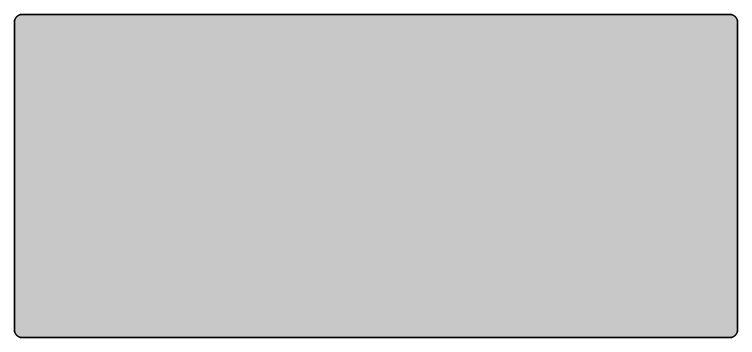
# Model space of a CAD drawing. Header units: millimetres. Extents: x -62 to 3136, y -1298 to 740.
# Drawn here: x -62 to 1838, y -1298 to -448 of the extents above; entities that cross this region are included whole.
import ezdxf

# ---------------------------------------------------------------- set-up
doc = ezdxf.new("R2010")
doc.units = ezdxf.units.MM
doc.layers.add('Blocks', color=7, linetype='Continuous')
doc.layers.add('Blocks$Fill', color=7, linetype='Continuous', true_color=0xffffff)
doc.layers.add('Blocks$Inner', color=7, linetype='Continuous', lineweight=25, true_color=0x007f00)
doc.layers.add('Blocks$Outline', color=7, linetype='Continuous', lineweight=35, true_color=0xff3f3f)

# ---------------------------------------------------------------- blocks, each defined once
blk = doc.blocks.new('Pyramid 02 Dining Table Top')
at = {"layer": 'Blocks$Fill'}
blk.add_hatch(color=256, dxfattribs=at).paths.add_polyline_path([(20, 425), (1880, 425), (1880.7, 425), (1881.3, 425), (1882, 424.9), (1882.6, 424.8), (1883.3, 424.7), (1883.9, 424.6), (1884.5, 424.5), (1885.2, 424.3), (1885.8, 424.1), (1886.4, 423.9), (1887, 423.7), (1887.6, 423.5), (1888.2, 423.2), (1888.8, 422.9), (1889.4, 422.6), (1890, 422.3), (1890.6, 422), (1891.1, 421.6), (1891.7, 421.2), (1892.2, 420.8), (1892.7, 420.4), (1893.2, 420), (1893.7, 419.6), (1894.1, 419.1), (1894.6, 418.7), (1895, 418.2), (1895.4, 417.7), (1895.8, 417.2), (1896.2, 416.7), (1896.6, 416.1), (1897, 415.6), (1897.3, 415), (1897.6, 414.4), (1897.9, 413.8), (1898.2, 413.2), (1898.5, 412.6), (1898.7, 412), (1898.9, 411.4), (1899.1, 410.8), (1899.3, 410.2), (1899.5, 409.5), (1899.6, 408.9), (1899.7, 408.3), (1899.8, 407.6), (1899.9, 407), (1900, 406.3), (1900, 405.7), (1900, 405), (1900, -405), (1900, -405.7), (1900, -406.3), (1899.9, -407), (1899.8, -407.6), (1899.7, -408.3), (1899.6, -408.9), (1899.5, -409.5), (1899.3, -410.2), (1899.1, -410.8), (1898.9, -411.4), (1898.7, -412), (1898.5, -412.6), (1898.2, -413.2), (1897.9, -413.8), (1897.6, -414.4), (1897.3, -415), (1897, -415.6), (1896.6, -416.1), (1896.2, -416.7), (1895.8, -417.2), (1895.4, -417.7), (1895, -418.2), (1894.6, -418.7), (1894.1, -419.1), (1893.7, -419.6), (1893.2, -420), (1892.7, -420.4), (1892.2, -420.8), (1891.7, -421.2), (1891.1, -421.6), (1890.6, -422), (1890, -422.3), (1889.4, -422.6), (1888.8, -422.9), (1888.2, -423.2), (1887.6, -423.5), (1887, -423.7), (1886.4, -423.9), (1885.8, -424.1), (1885.2, -424.3), (1884.5, -424.5), (1883.9, -424.6), (1883.3, -424.7), (1882.6, -424.8), (1882, -424.9), (1881.3, -425), (1880.7, -425), (1880, -425), (20, -425), (19.3, -425), (18.7, -425), (18, -424.9), (17.4, -424.8), (16.7, -424.7), (16.1, -424.6), (15.5, -424.5), (14.8, -424.3), (14.2, -424.1), (13.6, -423.9), (13, -423.7), (12.4, -423.5), (11.8, -423.2), (11.2, -422.9), (10.6, -422.6), (10, -422.3), (9.4, -422), (8.9, -421.6), (8.3, -421.2), (7.8, -420.8), (7.3, -420.4), (6.8, -420), (6.3, -419.6), (5.9, -419.1), (5.4, -418.7), (5, -418.2), (4.6, -417.7), (4.2, -417.2), (3.8, -416.7), (3.4, -416.1), (3, -415.6), (2.7, -415), (2.4, -414.4), (2.1, -413.8), (1.8, -413.2), (1.5, -412.6), (1.3, -412), (1.1, -411.4), (0.9, -410.8), (0.7, -410.2), (0.5, -409.5), (0.4, -408.9), (0.3, -408.3), (0.2, -407.6), (0.1, -407), (0, -406.3), (0, -405.7), (0, -405), (0, 405), (0, 405.7), (0, 406.3), (0.1, 407), (0.2, 407.6), (0.3, 408.3), (0.4, 408.9), (0.5, 409.5), (0.7, 410.2), (0.9, 410.8), (1.1, 411.4), (1.3, 412), (1.5, 412.6), (1.8, 413.2), (2.1, 413.8), (2.4, 414.4), (2.7, 415), (3, 415.6), (3.4, 416.1), (3.8, 416.7), (4.2, 417.2), (4.6, 417.7), (5, 418.2), (5.4, 418.7), (5.9, 419.1), (6.3, 419.6), (6.8, 420), (7.3, 420.4), (7.8, 420.8), (8.3, 421.2), (8.9, 421.6), (9.4, 422), (10, 422.3), (10.6, 422.6), (11.2, 422.9), (11.8, 423.2), (12.4, 423.5), (13, 423.7), (13.6, 423.9), (14.2, 424.1), (14.8, 424.3), (15.5, 424.5), (16.1, 424.6), (16.7, 424.7), (17.4, 424.8), (18, 424.9), (18.7, 425), (19.3, 425)], flags=0)
at = {"layer": 'Blocks$Inner'}
for points in [[(20, 425), (1880, 425)], [(0, -405), (0, 405)], [(1900, 405), (1900, -405)], [(1880, -425), (20, -425)]]:
    blk.add_lwpolyline(points, dxfattribs=at)
for points in [[(0, 405), (0, 410.4), (5.4, 419.6), (14.6, 425), (20, 425)], [(1880, 425), (1885.4, 425), (1894.6, 419.6), (1900, 410.4), (1900, 405)], [(20, -425), (14.6, -425), (5.4, -419.6), (0, -410.4), (0, -405)], [(1900, -405), (1900, -410.4), (1894.6, -419.6), (1885.4, -425), (1880, -425)]]:
    blk.add_open_spline(points, degree=2, dxfattribs=at)
at = {"layer": 'Blocks$Outline'}
for points in [[(20, 425), (1880, 425)], [(0, -405), (0, 405)], [(1900, 405), (1900, -405)], [(1880, -425), (20, -425)]]:
    blk.add_lwpolyline(points, dxfattribs=at)
for points in [[(0, 405), (0, 410.4), (5.4, 419.6), (14.6, 425), (20, 425)], [(1880, 425), (1885.4, 425), (1894.6, 419.6), (1900, 410.4), (1900, 405)], [(20, -425), (14.6, -425), (5.4, -419.6), (0, -410.4), (0, -405)], [(1900, -405), (1900, -410.4), (1894.6, -419.6), (1885.4, -425), (1880, -425)]]:
    blk.add_open_spline(points, degree=2, dxfattribs=at)

msp = doc.modelspace()

# ---------------------------------------------------------------- block references
at = {"layer": 'Blocks'}
msp.add_blockref('Pyramid 02 Dining Table Top', (-61.7, -872.8), dxfattribs=at)

doc.saveas('drawing.dxf')
